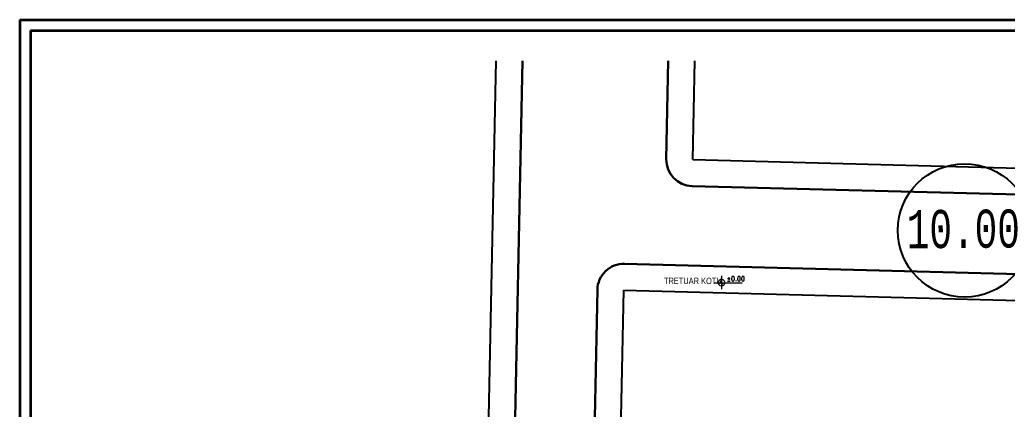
# Model space of a CAD drawing. Header units: inches. Extents: x -7543 to -822, y 102837 to 190349.
# Drawn here: x -837.6051 to -837.2323, y 102837.2924 to 102837.4395 of the extents above; entities that cross this region are included whole.
import ezdxf
from ezdxf.enums import TextEntityAlignment as Align

# ---------------------------------------------------------------- set-up
doc = ezdxf.new("R2010")
doc.units = ezdxf.units.IN
doc.header["$MEASUREMENT"] = 0
doc.layers.get('0').update_dxf_attribs({"lineweight": 25})
doc.layers.add('ARSA', color=7, linetype='Continuous', lineweight=30)
doc.layers.add('YAZI', color=7, linetype='Continuous', lineweight=25)
doc.layers.add('BALKON', color=7, linetype='Continuous', lineweight=20, true_color=0xffaaa9)
doc.layers.add('DUVAR', color=7, linetype='Continuous', lineweight=35, true_color=0xfc4642)
doc.styles.add('ISIM', font='monos.ttf', dxfattribs={"width": 1.1, "height": 200})
doc.styles.add('İSİM', font='arial.ttf', dxfattribs={"width": 0.7, "height": 50})
doc.styles.add('ÖLÇÜ', font='simplex.shx')

msp = doc.modelspace()

# ---------------------------------------------------------------- linework, layer by layer
for p, q in [((-837.43345, 102837.02408), (-837.42527, 102837.424)), ((-837.35102, 102837.38663), (-837.35025, 102837.424)), ((-837.35102, 102837.38663), (-837.06197, 102837.37914)), ((-837.38045, 102837.17009), (-837.37703, 102837.33729)), ((-837.37703, 102837.33729), (-837.11121, 102837.3304))]:
    msp.add_line(p, q)
at = {"layer": 'ARSA', "color": 40}
for p, q in [((-837.42346, 102837.02388), (-837.41526, 102837.424)), ((-837.36101, 102837.38684), (-837.36025, 102837.424)), ((-837.35127, 102837.37664), (-837.06223, 102837.36914)), ((-837.37677, 102837.34729), (-837.05402, 102837.33892)), ((-837.39344, 102837.02429), (-837.38703, 102837.3375))]:
    msp.add_line(p, q, dxfattribs=at)
for centre, start, end in [((-837.35102, 102837.38663), 178.8271, 268.5144), ((-837.37703, 102837.33729), 88.5144, 178.8271)]:
    msp.add_arc(centre, 0.01, start, end, dxfattribs=at)
at = {"layer": 'BALKON'}
for p, q in [((-837.34291, 102837.34017), (-837.33238, 102837.34017)), ((-837.3402, 102837.34272), (-837.3402, 102837.33771))]:
    msp.add_line(p, q, dxfattribs=at)
msp.add_circle((-837.3402, 102837.34017), 0.00126, dxfattribs=at)
for start, end in [(90, 180), (270, 0)]:
    msp.add_arc((-837.3402, 102837.34017), 0.00063, start, end, dxfattribs=at)
at = {"layer": 'DUVAR'}
for p, q in [((-837.60507, 102837.43946), (-821.98956, 102837.43946)), ((-837.60507, 102837.43946), (-837.60507, 102836.66508)), ((-837.60107, 102837.43546), (-821.99356, 102837.43546)), ((-837.60107, 102837.43546), (-837.60107, 102836.66908))]:
    msp.add_line(p, q, dxfattribs=at)
at = {"layer": 'YAZI'}
msp.add_circle((-837.24838, 102837.35991), 0.0252, dxfattribs=at)

# ---------------------------------------------------------------- texts
at = {"layer": 'BALKON', "style": 'ÖLÇÜ'}
msp.add_attdef('%%P0.00', text='%%p0.00', height=0.00175, dxfattribs=at).set_placement((-837.3348, 102837.3408), align=Align.CENTER)
at = {"layer": 'YAZI', "width": 0.7}
for s, height, rotation, style, p in [('10.00 ', 0.0144, 0.4251, 'ISIM', (-837.27019, 102837.35314)), ('TRETUAR KOTU', 0.0024, 359.9399, 'İSİM', (-837.36191, 102837.33965))]:
    msp.add_text(s, height=height, rotation=rotation, dxfattribs=dict(at, style=style)).set_placement(p)

doc.saveas('drawing.dxf')
